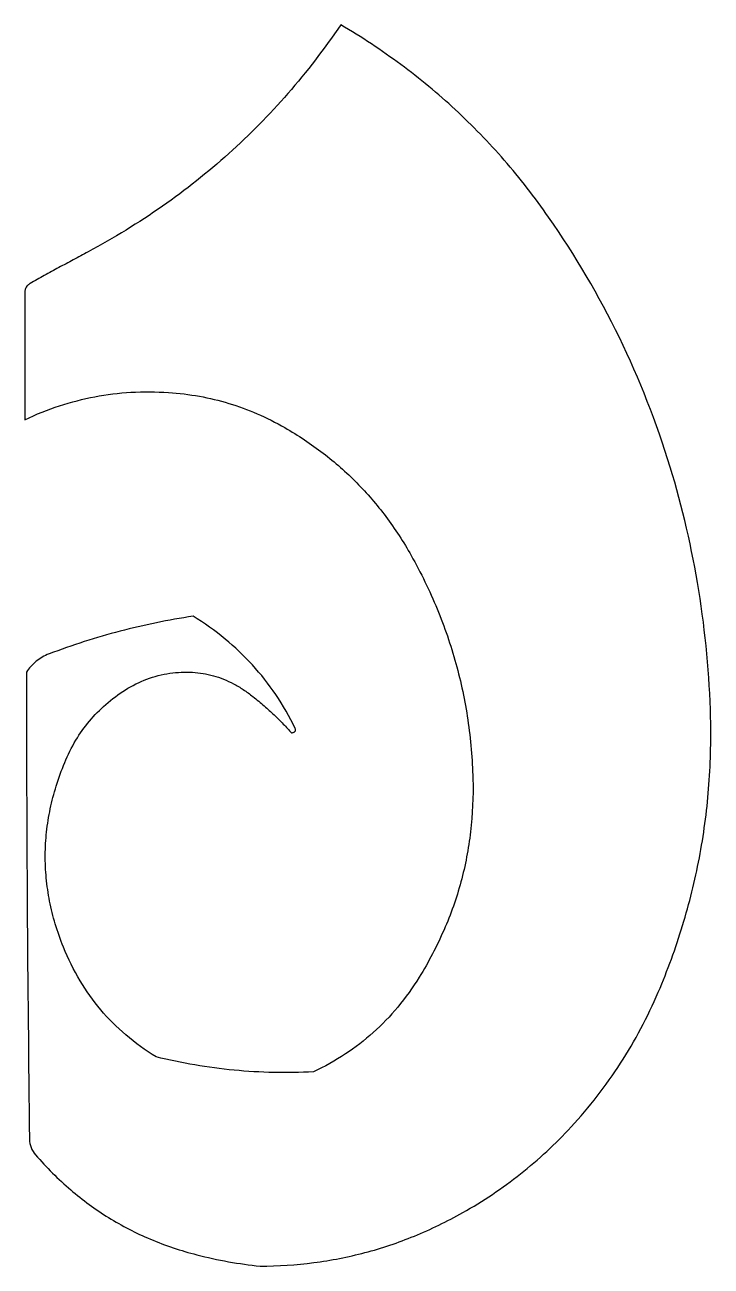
# Model space of a CAD drawing. Header units: centimetres. Extents: x 6.9 to 11.9, y -9 to 9.
# Drawn here: x 7.234 to 8.01, y -6.197 to -4.795 of the extents above; entities that cross this region are included whole.
import ezdxf

# ---------------------------------------------------------------- set-up
doc = ezdxf.new("R2010")
doc.units = ezdxf.units.CM
doc.header["$MEASUREMENT"] = 0
doc.layers.add('layer 1', color=7, linetype='Continuous')

msp = doc.modelspace()

# ---------------------------------------------------------------- linework, layer by layer
at = {"layer": 'layer 1', "color": 250}
msp.add_open_spline([(7.50049, -6.19748), (7.48855, -6.19623), (7.47665, -6.19455), (7.46481, -6.19242), (7.46481, -6.19242), (7.45273, -6.19024), (7.4407, -6.18764), (7.4288, -6.18459), (7.4288, -6.18459), (7.41089, -6.18002), (7.39334, -6.17411), (7.37631, -6.16693), (7.37631, -6.16693), (7.35997, -6.16003), (7.34419, -6.15189), (7.32913, -6.14257), (7.32913, -6.14257), (7.31405, -6.13325), (7.2997, -6.12276), (7.28625, -6.11122), (7.28625, -6.11122), (7.27207, -6.09909), (7.25882, -6.08591), (7.24656, -6.07184), (7.24656, -6.07184), (7.24441, -6.06935), (7.24268, -6.0665), (7.2415, -6.06343), (7.2415, -6.06343), (7.24035, -6.06045), (7.23973, -6.05729), (7.23968, -6.05411), (7.23968, -6.05411), (7.23856, -5.9663), (7.23771, -5.87849), (7.2371, -5.79068), (7.2371, -5.79068), (7.23652, -5.70257), (7.23621, -5.61449), (7.23614, -5.52639), (7.23614, -5.52639), (7.23919, -5.52175), (7.24293, -5.5176), (7.24726, -5.51411), (7.24726, -5.51411), (7.25163, -5.51061), (7.25651, -5.50781), (7.26176, -5.50581), (7.26176, -5.50581), (7.28805, -5.4958), (7.31485, -5.48723), (7.34208, -5.48011), (7.34208, -5.48011), (7.36925, -5.473), (7.39679, -5.46738), (7.42456, -5.46325), (7.42456, -5.46325), (7.43725, -5.47096), (7.44937, -5.47952), (7.46085, -5.48894), (7.46085, -5.48894), (7.47185, -5.49793), (7.48218, -5.50772), (7.49175, -5.51821), (7.49175, -5.51821), (7.50134, -5.52872), (7.51013, -5.5399), (7.51809, -5.55167), (7.51809, -5.55167), (7.52636, -5.56393), (7.53375, -5.57677), (7.54023, -5.59006), (7.54023, -5.59006), (7.54052, -5.59062), (7.54063, -5.59125), (7.54061, -5.5919), (7.54061, -5.5919), (7.54059, -5.59237), (7.54039, -5.59284), (7.54007, -5.5932), (7.54007, -5.5932), (7.53989, -5.5934), (7.53967, -5.59358), (7.53945, -5.59374), (7.53945, -5.59374), (7.53913, -5.59394), (7.5388, -5.59412), (7.53846, -5.59428), (7.53846, -5.59428), (7.5381, -5.59441), (7.53774, -5.59454), (7.53738, -5.59463), (7.53738, -5.59463), (7.53687, -5.59479), (7.53635, -5.5949), (7.53584, -5.59499), (7.53584, -5.59499), (7.5344, -5.59333), (7.53295, -5.5917), (7.53147, -5.59006), (7.53147, -5.59006), (7.5299, -5.58834), (7.52828, -5.58663), (7.52667, -5.58495), (7.52667, -5.58495), (7.52503, -5.58325), (7.5234, -5.58159), (7.52172, -5.57995), (7.52172, -5.57995), (7.51995, -5.57818), (7.51815, -5.57646), (7.51634, -5.57475), (7.51634, -5.57475), (7.51452, -5.57305), (7.51271, -5.57135), (7.51085, -5.56969), (7.51085, -5.56969), (7.50888, -5.56792), (7.5069, -5.56617), (7.50489, -5.56442), (7.50489, -5.56442), (7.50289, -5.5627), (7.50087, -5.56099), (7.49883, -5.55929), (7.49883, -5.55929), (7.49666, -5.5575), (7.49449, -5.55573), (7.49229, -5.55398), (7.49229, -5.55398), (7.48877, -5.55115), (7.4851, -5.54849), (7.48133, -5.546), (7.48133, -5.546), (7.47783, -5.54369), (7.4742, -5.54154), (7.47051, -5.53959), (7.47051, -5.53959), (7.46679, -5.53762), (7.46298, -5.53587), (7.45908, -5.5343), (7.45908, -5.5343), (7.45533, -5.5328), (7.4515, -5.5315), (7.4476, -5.5304), (7.4476, -5.5304), (7.43989, -5.52823), (7.43196, -5.52693), (7.42398, -5.52648), (7.42398, -5.52648), (7.41546, -5.52599), (7.4069, -5.52639), (7.39847, -5.52764), (7.39847, -5.52764), (7.38953, -5.52897), (7.38077, -5.53123), (7.37229, -5.53437), (7.37229, -5.53437), (7.36385, -5.53751), (7.35573, -5.54154), (7.34811, -5.54636), (7.34811, -5.54636), (7.34033, -5.55127), (7.33294, -5.55676), (7.32601, -5.56279), (7.32601, -5.56279), (7.31933, -5.56859), (7.31313, -5.57493), (7.30746, -5.58173), (7.30746, -5.58173), (7.30176, -5.58852), (7.29663, -5.59576), (7.29208, -5.60335), (7.29208, -5.60335), (7.28726, -5.6114), (7.28305, -5.6198), (7.27946, -5.62848), (7.27946, -5.62848), (7.27588, -5.6372), (7.27267, -5.64605), (7.26987, -5.65504), (7.26987, -5.65504), (7.26723, -5.66351), (7.26501, -5.67209), (7.26317, -5.68077), (7.26317, -5.68077), (7.26135, -5.68946), (7.25994, -5.69822), (7.259, -5.70703), (7.259, -5.70703), (7.25806, -5.71564), (7.25757, -5.72429), (7.2575, -5.73296), (7.2575, -5.73296), (7.25745, -5.74161), (7.25783, -5.75029), (7.25864, -5.75889), (7.25864, -5.75889), (7.25949, -5.76768), (7.26075, -5.7764), (7.26245, -5.78505), (7.26245, -5.78505), (7.26418, -5.79368), (7.26628, -5.80224), (7.26882, -5.81069), (7.26882, -5.81069), (7.27151, -5.81961), (7.27458, -5.8284), (7.27805, -5.83702), (7.27805, -5.83702), (7.28334, -5.85016), (7.28964, -5.86284), (7.29688, -5.87501), (7.29688, -5.87501), (7.30376, -5.88653), (7.31156, -5.89747), (7.32021, -5.90771), (7.32021, -5.90771), (7.32886, -5.91795), (7.33834, -5.92748), (7.34854, -5.93618), (7.34854, -5.93618), (7.35927, -5.94532), (7.3707, -5.95359), (7.38274, -5.96096), (7.38274, -5.96096), (7.41174, -5.96818), (7.44126, -5.97322), (7.47102, -5.97607), (7.47102, -5.97607), (7.50083, -5.97889), (7.53077, -5.97952), (7.56065, -5.97791), (7.56065, -5.97791), (7.57318, -5.97206), (7.58526, -5.96531), (7.59682, -5.95774), (7.59682, -5.95774), (7.60792, -5.95045), (7.61847, -5.94234), (7.62838, -5.93351), (7.62838, -5.93351), (7.63828, -5.92466), (7.64754, -5.91509), (7.65603, -5.90487), (7.65603, -5.90487), (7.66491, -5.89418), (7.67305, -5.88288), (7.68035, -5.87102), (7.68035, -5.87102), (7.69093, -5.85388), (7.70028, -5.83599), (7.70837, -5.81753), (7.70837, -5.81753), (7.71606, -5.79991), (7.72244, -5.78178), (7.72746, -5.76322), (7.72746, -5.76322), (7.73248, -5.74469), (7.73611, -5.72579), (7.73836, -5.70672), (7.73836, -5.70672), (7.74066, -5.68691), (7.74156, -5.66698), (7.74102, -5.64703), (7.74102, -5.64703), (7.74042, -5.62469), (7.73849, -5.60241), (7.73524, -5.58029), (7.73524, -5.58029), (7.73206, -5.5588), (7.72758, -5.53751), (7.72179, -5.51657), (7.72179, -5.51657), (7.71599, -5.49562), (7.70893, -5.47506), (7.70061, -5.45498), (7.70061, -5.45498), (7.69203, -5.43427), (7.68223, -5.41408), (7.67125, -5.39454), (7.67125, -5.39454), (7.66267, -5.37927), (7.6531, -5.36457), (7.64259, -5.35056), (7.64259, -5.35056), (7.6325, -5.33709), (7.62148, -5.32432), (7.60964, -5.31235), (7.60964, -5.31235), (7.59781, -5.30038), (7.58514, -5.28924), (7.57179, -5.279), (7.57179, -5.279), (7.55794, -5.26842), (7.54344, -5.25876), (7.52833, -5.25009), (7.52833, -5.25009), (7.51818, -5.24428), (7.50773, -5.23904), (7.49702, -5.2344), (7.49702, -5.2344), (7.48655, -5.22987), (7.47584, -5.22595), (7.46495, -5.22266), (7.46495, -5.22266), (7.45403, -5.21936), (7.44296, -5.2167), (7.43175, -5.21468), (7.43175, -5.21468), (7.42023, -5.21259), (7.4086, -5.21116), (7.39693, -5.2104), (7.39693, -5.2104), (7.38276, -5.20943), (7.36853, -5.20939), (7.35436, -5.2102), (7.35436, -5.2102), (7.34067, -5.211), (7.32702, -5.21266), (7.31355, -5.21522), (7.31355, -5.21522), (7.30008, -5.21777), (7.28677, -5.22118), (7.27375, -5.22544), (7.27375, -5.22544), (7.2603, -5.22985), (7.24717, -5.23507), (7.23437, -5.24112), (7.23437, -5.24112), (7.23444, -5.21726), (7.23446, -5.19341), (7.23446, -5.16954), (7.23446, -5.16954), (7.23448, -5.14554), (7.23446, -5.12153), (7.23441, -5.09751), (7.23441, -5.09751), (7.23441, -5.09641), (7.23455, -5.09529), (7.23482, -5.09421), (7.23482, -5.09421), (7.23504, -5.09327), (7.2354, -5.0924), (7.23587, -5.09157), (7.23587, -5.09157), (7.23636, -5.09074), (7.23695, -5.08998), (7.23764, -5.08933), (7.23764, -5.08933), (7.23845, -5.08856), (7.23932, -5.08791), (7.24029, -5.08738), (7.24029, -5.08738), (7.24567, -5.08435), (7.25102, -5.08137), (7.2564, -5.07839), (7.2564, -5.07839), (7.26187, -5.07536), (7.26732, -5.07234), (7.27278, -5.06936), (7.27278, -5.06936), (7.27828, -5.06635), (7.28374, -5.06337), (7.28923, -5.06041), (7.28923, -5.06041), (7.29479, -5.05741), (7.30035, -5.05441), (7.30593, -5.05143), (7.30593, -5.05143), (7.33498, -5.03592), (7.36311, -5.01868), (7.39011, -4.99986), (7.39011, -4.99986), (7.41625, -4.98163), (7.44121, -4.96184), (7.46492, -4.94055), (7.46492, -4.94055), (7.48861, -4.91928), (7.51098, -4.89658), (7.53187, -4.87258), (7.53187, -4.87258), (7.55332, -4.84792), (7.57327, -4.82204), (7.5916, -4.79501), (7.5916, -4.79501), (7.61507, -4.80877), (7.63779, -4.82378), (7.65964, -4.83999), (7.65964, -4.83999), (7.681, -4.85579), (7.70149, -4.87273), (7.72101, -4.89078), (7.72101, -4.89078), (7.74051, -4.90882), (7.75902, -4.92789), (7.77646, -4.94795), (7.77646, -4.94795), (7.7943, -4.96846), (7.81104, -4.98991), (7.82659, -5.01221), (7.82659, -5.01221), (7.85678, -5.05546), (7.88354, -5.10103), (7.90665, -5.14845), (7.90665, -5.14845), (7.9296, -5.19563), (7.94881, -5.24451), (7.96409, -5.29469), (7.96409, -5.29469), (7.97803, -5.34037), (7.98884, -5.38694), (7.99643, -5.43407), (7.99643, -5.43407), (8.0041, -5.48159), (8.00856, -5.52955), (8.00979, -5.57765), (8.00979, -5.57765), (8.01046, -5.60456), (8.00972, -5.63148), (8.00757, -5.65831), (8.00757, -5.65831), (8.00549, -5.68446), (8.00197, -5.71046), (7.99706, -5.73624), (7.99706, -5.73624), (7.99215, -5.76199), (7.98583, -5.78747), (7.97817, -5.81255), (7.97817, -5.81255), (7.97035, -5.83814), (7.96116, -5.86331), (7.95064, -5.88792), (7.95064, -5.88792), (7.93872, -5.91587), (7.92442, -5.94277), (7.9079, -5.96827), (7.9079, -5.96827), (7.89139, -5.9938), (7.87272, -6.01785), (7.85208, -6.04019), (7.85208, -6.04019), (7.83441, -6.05931), (7.81527, -6.07702), (7.79486, -6.09317), (7.79486, -6.09317), (7.77426, -6.10945), (7.75243, -6.12408), (7.72957, -6.13697), (7.72957, -6.13697), (7.71189, -6.14694), (7.6936, -6.15579), (7.67482, -6.16348), (7.67482, -6.16348), (7.65662, -6.1709), (7.63797, -6.17715), (7.61899, -6.18217), (7.61899, -6.18217), (7.6, -6.18717), (7.58071, -6.19096), (7.56121, -6.19347), (7.56121, -6.19347), (7.54108, -6.19607), (7.5208, -6.19741), (7.50049, -6.19748)], degree=3, knots=[0, 0, 0, 0, 0.008547, 0.008547, 0.008547, 0.008547, 0.017094, 0.017094, 0.017094, 0.017094, 0.025641, 0.025641, 0.025641, 0.025641, 0.034188, 0.034188, 0.034188, 0.034188, 0.042735, 0.042735, 0.042735, 0.042735, 0.0512821, 0.0512821, 0.0512821, 0.0512821, 0.0598291, 0.0598291, 0.0598291, 0.0598291, 0.0683761, 0.0683761, 0.0683761, 0.0683761, 0.0769231, 0.0769231, 0.0769231, 0.0769231, 0.0854701, 0.0854701, 0.0854701, 0.0854701, 0.0940171, 0.0940171, 0.0940171, 0.0940171, 0.1025641, 0.1025641, 0.1025641, 0.1025641, 0.1111111, 0.1111111, 0.1111111, 0.1111111, 0.1196581, 0.1196581, 0.1196581, 0.1196581, 0.1282051, 0.1282051, 0.1282051, 0.1282051, 0.1367521, 0.1367521, 0.1367521, 0.1367521, 0.1452991, 0.1452991, 0.1452991, 0.1452991, 0.1538462, 0.1538462, 0.1538462, 0.1538462, 0.1623932, 0.1623932, 0.1623932, 0.1623932, 0.1709402, 0.1709402, 0.1709402, 0.1709402, 0.1794872, 0.1794872, 0.1794872, 0.1794872, 0.1880342, 0.1880342, 0.1880342, 0.1880342, 0.1965812, 0.1965812, 0.1965812, 0.1965812, 0.2051282, 0.2051282, 0.2051282, 0.2051282, 0.2136752, 0.2136752, 0.2136752, 0.2136752, 0.2222222, 0.2222222, 0.2222222, 0.2222222, 0.2307692, 0.2307692, 0.2307692, 0.2307692, 0.2393162, 0.2393162, 0.2393162, 0.2393162, 0.2478632, 0.2478632, 0.2478632, 0.2478632, 0.2564103, 0.2564103, 0.2564103, 0.2564103, 0.2649573, 0.2649573, 0.2649573, 0.2649573, 0.2735043, 0.2735043, 0.2735043, 0.2735043, 0.2820513, 0.2820513, 0.2820513, 0.2820513, 0.2905983, 0.2905983, 0.2905983, 0.2905983, 0.2991453, 0.2991453, 0.2991453, 0.2991453, 0.3076923, 0.3076923, 0.3076923, 0.3076923, 0.3162393, 0.3162393, 0.3162393, 0.3162393, 0.3247863, 0.3247863, 0.3247863, 0.3247863, 0.3333333, 0.3333333, 0.3333333, 0.3333333, 0.3418803, 0.3418803, 0.3418803, 0.3418803, 0.3504274, 0.3504274, 0.3504274, 0.3504274, 0.3589744, 0.3589744, 0.3589744, 0.3589744, 0.3675214, 0.3675214, 0.3675214, 0.3675214, 0.3760684, 0.3760684, 0.3760684, 0.3760684, 0.3846154, 0.3846154, 0.3846154, 0.3846154, 0.3931624, 0.3931624, 0.3931624, 0.3931624, 0.4017094, 0.4017094, 0.4017094, 0.4017094, 0.4102564, 0.4102564, 0.4102564, 0.4102564, 0.4188034, 0.4188034, 0.4188034, 0.4188034, 0.4273504, 0.4273504, 0.4273504, 0.4273504, 0.4358974, 0.4358974, 0.4358974, 0.4358974, 0.4444444, 0.4444444, 0.4444444, 0.4444444, 0.4529915, 0.4529915, 0.4529915, 0.4529915, 0.4615385, 0.4615385, 0.4615385, 0.4615385, 0.4700855, 0.4700855, 0.4700855, 0.4700855, 0.4786325, 0.4786325, 0.4786325, 0.4786325, 0.4871795, 0.4871795, 0.4871795, 0.4871795, 0.4957265, 0.4957265, 0.4957265, 0.4957265, 0.5042735, 0.5042735, 0.5042735, 0.5042735, 0.5128205, 0.5128205, 0.5128205, 0.5128205, 0.5213675, 0.5213675, 0.5213675, 0.5213675, 0.5299145, 0.5299145, 0.5299145, 0.5299145, 0.5384615, 0.5384615, 0.5384615, 0.5384615, 0.5470085, 0.5470085, 0.5470085, 0.5470085, 0.5555556, 0.5555556, 0.5555556, 0.5555556, 0.5641026, 0.5641026, 0.5641026, 0.5641026, 0.5726496, 0.5726496, 0.5726496, 0.5726496, 0.5811966, 0.5811966, 0.5811966, 0.5811966, 0.5897436, 0.5897436, 0.5897436, 0.5897436, 0.5982906, 0.5982906, 0.5982906, 0.5982906, 0.6068376, 0.6068376, 0.6068376, 0.6068376, 0.6153846, 0.6153846, 0.6153846, 0.6153846, 0.6239316, 0.6239316, 0.6239316, 0.6239316, 0.6324786, 0.6324786, 0.6324786, 0.6324786, 0.6410256, 0.6410256, 0.6410256, 0.6410256, 0.6495726, 0.6495726, 0.6495726, 0.6495726, 0.6581197, 0.6581197, 0.6581197, 0.6581197, 0.6666667, 0.6666667, 0.6666667, 0.6666667, 0.6752137, 0.6752137, 0.6752137, 0.6752137, 0.6837607, 0.6837607, 0.6837607, 0.6837607, 0.6923077, 0.6923077, 0.6923077, 0.6923077, 0.7008547, 0.7008547, 0.7008547, 0.7008547, 0.7094017, 0.7094017, 0.7094017, 0.7094017, 0.7179487, 0.7179487, 0.7179487, 0.7179487, 0.7264957, 0.7264957, 0.7264957, 0.7264957, 0.7350427, 0.7350427, 0.7350427, 0.7350427, 0.7435897, 0.7435897, 0.7435897, 0.7435897, 0.7521368, 0.7521368, 0.7521368, 0.7521368, 0.7606838, 0.7606838, 0.7606838, 0.7606838, 0.7692308, 0.7692308, 0.7692308, 0.7692308, 0.7777778, 0.7777778, 0.7777778, 0.7777778, 0.7863248, 0.7863248, 0.7863248, 0.7863248, 0.7948718, 0.7948718, 0.7948718, 0.7948718, 0.8034188, 0.8034188, 0.8034188, 0.8034188, 0.8119658, 0.8119658, 0.8119658, 0.8119658, 0.8205128, 0.8205128, 0.8205128, 0.8205128, 0.8290598, 0.8290598, 0.8290598, 0.8290598, 0.8376068, 0.8376068, 0.8376068, 0.8376068, 0.8461538, 0.8461538, 0.8461538, 0.8461538, 0.8547009, 0.8547009, 0.8547009, 0.8547009, 0.8632479, 0.8632479, 0.8632479, 0.8632479, 0.8717949, 0.8717949, 0.8717949, 0.8717949, 0.8803419, 0.8803419, 0.8803419, 0.8803419, 0.8888889, 0.8888889, 0.8888889, 0.8888889, 0.8974359, 0.8974359, 0.8974359, 0.8974359, 0.9059829, 0.9059829, 0.9059829, 0.9059829, 0.9145299, 0.9145299, 0.9145299, 0.9145299, 0.9230769, 0.9230769, 0.9230769, 0.9230769, 0.9316239, 0.9316239, 0.9316239, 0.9316239, 0.9401709, 0.9401709, 0.9401709, 0.9401709, 0.9487179, 0.9487179, 0.9487179, 0.9487179, 0.957265, 0.957265, 0.957265, 0.957265, 0.965812, 0.965812, 0.965812, 0.965812, 0.974359, 0.974359, 0.974359, 0.974359, 0.982906, 0.982906, 0.982906, 0.982906, 1, 1, 1, 1], dxfattribs=at)

doc.saveas('drawing.dxf')
